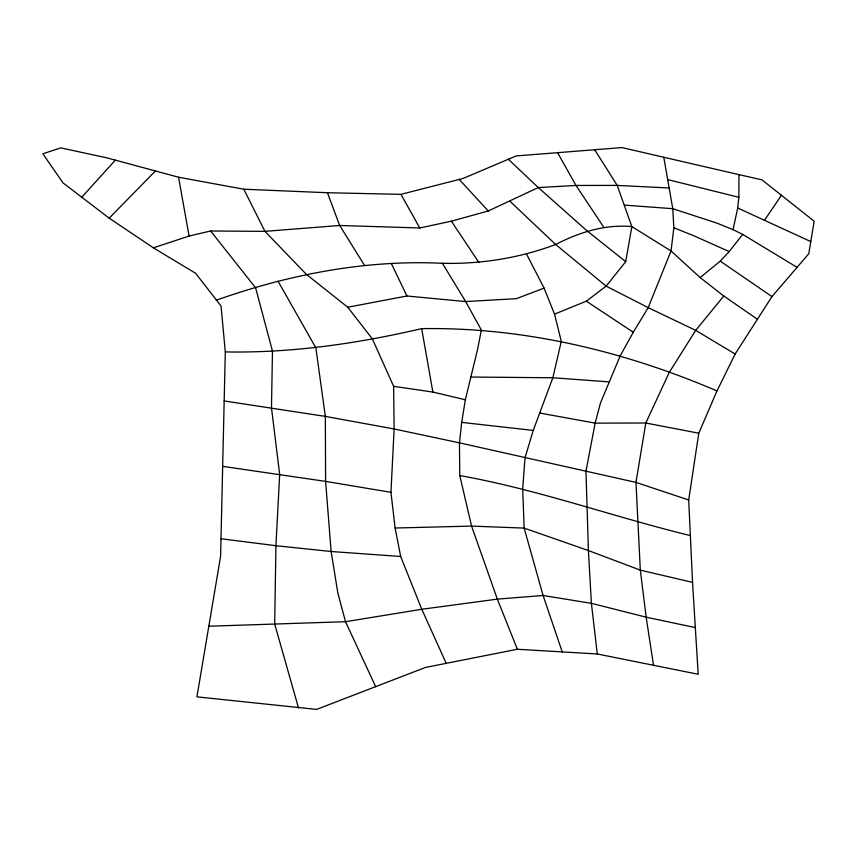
<?xml version="1.0" encoding="UTF-8"?>
<svg xmlns="http://www.w3.org/2000/svg" width="857" height="857" viewBox="0 0 857 857"><rect width="100%" height="100%" fill="white"/><g stroke="black" fill="none" stroke-linecap="round" stroke-linejoin="round"><path stroke-width="1.29" d="M797.064 267.363L742.698 234.4L733.056 229.644L737.695 207.994L738.863 197.314L738.959 174.635L621.957 147.586L516.193 155.942L463.016 178.47L400.958 194.346L327.449 192.729L243.806 189.215L178.556 177.228L106.697 157.795L60.793 147.897L42.85 153.757L62.989 182.862L109.193 218.171L153.371 247.834L195.589 273.254L221.042 306.013L225.305 351.916L220.592 556.364L196.928 696.848L316.597 709.414L425.49 667.432L517.382 649.263L597.286 653.977L698.187 674.255L692.552 582.374L688.696 499.974L698.776 433.203L716.977 390.921L735.145 354.027L771.953 296.597L808.783 253.715L814.15 221.213L761.959 179.841L738.959 174.635M446.251 663.447L421.783 609.263L400.669 556.482L395.109 528.019L390.953 492.314L394.134 428.971L393.631 386.325L372.409 338.965L347.749 307.235L306.303 274.283L264.931 231.358L243.806 189.215M216.307 300.196C288.745 274.551 365.328 259.575 442.405 263.292L465.662 301.568L481.345 329.999L477.638 349.11L465.351 399.769L461.698 422.394L459.459 442.844L459.781 475.56L471.575 526.091L497.339 599.129L517.382 649.263M663.789 157.367L672.766 208.69L673.848 227.78L671.031 250.972L648.203 307.642L633.269 332.27L620.222 355.794L600.425 403.09L595.144 423.133L585.963 471.243L588.416 550.558L591.394 603.339L597.286 653.977M562.278 652.07L543.092 595.486L524.152 528.105L522.684 488.801L525.062 457.681L533.236 430.418L552.851 377.755L561.292 341.365L554.533 314.133L586.327 301.161L606.156 286.152L625.696 261.642L631.855 226.591L617.201 185.401L594.662 149.718M764.465 220.292L781.466 195.257M442.405 263.292C480.906 264.245 519.578 258.053 555.657 244.481C579.343 232.301 604.924 224.159 631.855 226.591L671.031 250.972L700.158 277.572L720.244 261.128L729.189 251.583L742.698 234.4M757.095 319.04L723.779 296.008L695.691 330.363L669.36 372.238L645.803 423.015L635.969 482.395L640.318 570.13L646.167 617.179L653.548 665.557M81.715 197.281L115.299 160.163M109.193 218.171L155.406 170.982M153.371 247.834L189.086 236.05L210.618 230.994L264.931 231.358L339.672 225.477L419.791 227.983L451.36 221.181L488.265 210.972L538.271 187.554L576.011 185.455L617.201 185.401L669.424 188.004M554.533 314.133L544.088 288.123L516.375 298.665L465.662 301.568L406.925 295.997L347.749 307.235M716.977 390.921C623.885 351.049 523.295 326.978 421.676 328.638C357.305 343.593 291.53 353.18 225.305 351.916M208.572 626.231L345.521 621.7L421.783 609.263L497.339 599.129L543.092 595.486L591.394 603.339L646.167 617.179L695.295 627.581M395.109 528.019L471.575 526.091L524.152 528.105L588.416 550.558L640.318 570.13L692.552 582.374M470.611 377.037L552.851 377.755L608.277 381.826M400.669 556.482L331.134 551.512L275.943 545.705L220.806 538.732M624.71 205.134L672.766 208.69L716.913 223.12L733.056 229.644M461.698 422.394L533.236 430.418M222.541 466.326L325.606 481.388L390.953 492.314M393.631 386.325L432.86 392.056L465.351 399.769M224.116 400.937L325.349 416.395L394.134 428.971L459.459 442.844L635.969 482.395L688.696 499.974M539.706 413.031L595.144 423.133L645.803 423.015L698.776 433.203M459.781 475.56C538.121 489.54 613.13 516.771 690.313 535.593M667.849 179.616L738.863 197.314M673.848 227.78L693.013 235.418L729.189 251.583M737.695 207.994L810.786 241.578M735.145 354.027L695.691 330.363L648.203 307.642L606.156 286.152L555.657 244.481L510.011 201.299M586.327 301.161L633.269 332.27M720.244 261.128L771.953 296.597M700.158 277.572L723.779 296.008M625.696 261.642L587.291 231.069L538.271 187.554L508.308 159.22M459.234 179.402L488.265 210.972M210.618 230.994L255.59 287.791L272.472 351.07L271.476 407.868L279.671 474.467L275.943 545.705L274.679 624.003L298.482 707.903M451.36 221.181L478.934 262.542M603.821 227.351L576.011 185.455L557.543 152.653M364.407 265.199L339.672 225.477L327.449 192.729M278.064 281.235L315.869 347.856L325.349 416.395L325.606 481.388L331.134 551.512L337.851 593.076L345.521 621.7L375.698 686.736M400.958 194.346L419.791 227.983M526.562 254.122L544.088 288.123M391.392 263.57L406.925 295.997M178.556 177.228L189.086 236.05M421.676 328.638L432.86 392.056"/></g></svg>
